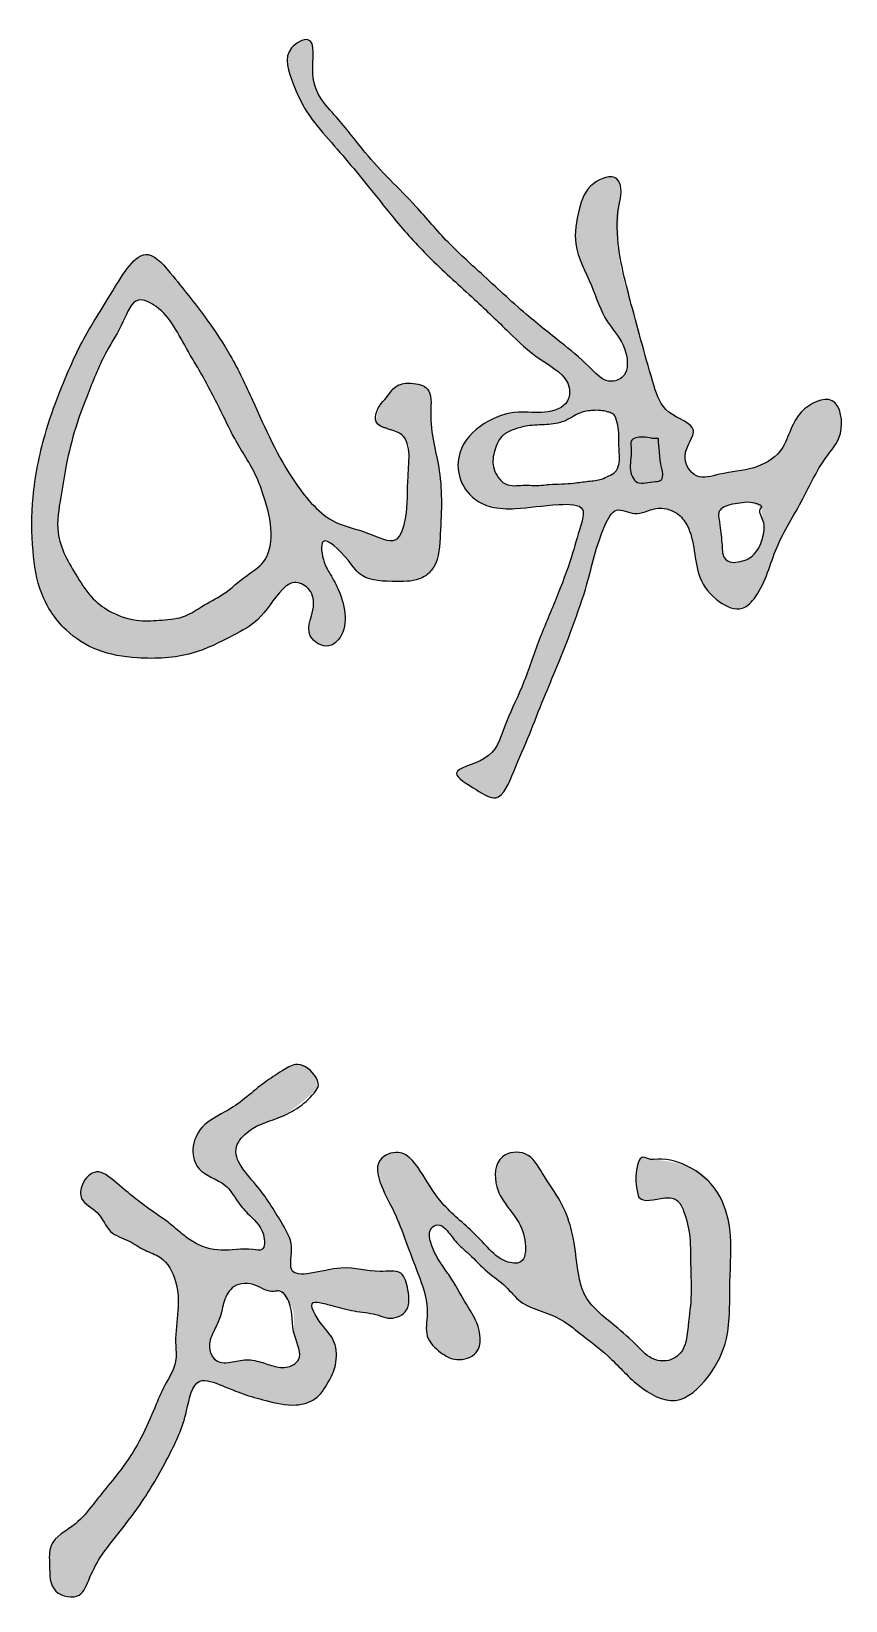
# Model space of a CAD drawing. Extents: x 174641 to 414490, y 73126 to 493158.
# Drawn here: x 308632 to 309146, y 174398 to 175387 of the extents above; entities that cross this region are included whole.
import ezdxf

# ---------------------------------------------------------------- set-up
doc = ezdxf.new("R2010")
doc.units = 0
doc.header["$LTSCALE"] = 1000
doc.header["$MEASUREMENT"] = 0
doc.layers.add('文字和字符', color=7, linetype='Continuous')

msp = doc.modelspace()

# ---------------------------------------------------------------- hatches: boundary and pattern name
at = {"layer": '文字和字符'}
h = msp.add_hatch(color=6, dxfattribs=at)
edge = h.paths.add_edge_path()
edge.add_spline(control_points=[(309003.24, 175279.91), (309003.18, 175279.65), (308999.93, 175243.02), (309012.39, 175212.84), (309021.12, 175174.46), (309030.69, 175145.09), (309056.44, 175138.26), (309040.21, 175120.97), (309050.38, 175103.14), (309069.03, 175109.4), (309086.76, 175109.97), (309109.4, 175122.42), (309110.79, 175146.79), (309140.89, 175161.45), (309145.53, 175132.36), (309129.68, 175115.87), (309118.5, 175090.31), (309100.21, 175062.63), (309094.86, 175036.75), (309079.99, 175020.22), (309063.28, 175027.56), (309048.96, 175045.99), (309051.23, 175069.48), (309038.95, 175084.99), (309025.46, 175088.16), (309013.67, 175080.43), (309000.04, 175088.58), (308988.59, 175065.63), (308984.44, 175042.25), (308973.53, 175011.84), (308964.46, 174987.99), (308954.67, 174965.86), (308946.11, 174942.87), (308937.63, 174923.99), (308927.81, 174899.09), (308912.45, 174909.34), (308891.81, 174921.28), (308923.96, 174926.81), (308930.16, 174950.08), (308942.43, 174974.12), (308951.26, 175002.02), (308963.03, 175028.63), (308972.46, 175053.92), (308977.21, 175071.06), (308982.64, 175089.19), (308958.11, 175089.02), (308942.06, 175085.77), (308922.97, 175086.16), (308909.62, 175092.38), (308900.79, 175105.01), (308900.84, 175124.89), (308916.43, 175141.29), (308937.45, 175148.48), (308955.21, 175145.56), (308971.03, 175150.56), (308972.69, 175169.37), (308951.19, 175179.83), (308932.57, 175198.21), (308909.87, 175220.01), (308884.99, 175241.98), (308863.17, 175265.65), (308842.45, 175292.76), (308822.6, 175315.57), (308804.41, 175336.93), (308796.77, 175355.04), (308789.32, 175375.01), (308813.14, 175387.15), (308805.11, 175351.5), (308825.29, 175334.04), (308846.02, 175304.88), (308871.49, 175281.38), (308893.93, 175254.12), (308918.32, 175232.46), (308941.89, 175209.96), (308966.56, 175190.78), (308983.11, 175177), (308993.98, 175164.94), (309010.04, 175168.87), (309007.39, 175190.54), (308992.77, 175204.89), (308985.84, 175228.25), (308972.89, 175250.44), (308976.82, 175274.35), (308982.45, 175290.89), (309005.01, 175301.26), (309003.28, 175280.05), (309003.24, 175279.91)], knot_values=[0, 0, 0, 0, 37.200114, 91.320491, 165.552277, 191.794321, 218.377312, 240.981666, 262.088012, 282.142005, 312.686531, 339.649791, 378.667629, 407.600467, 437.073636, 462.079158, 503.038538, 551.641933, 598.38254, 613.574993, 634.379376, 661.836336, 708.993627, 722.171326, 741.234276, 760.297225, 776.271776, 792.569008, 846.885535, 886.364067, 923.879172, 953.564578, 987.654437, 1022.983531, 1050.737693, 1069.313673, 1091.638002, 1119.125063, 1152.028231, 1189.926643, 1231.5094, 1273.175743, 1312.041059, 1340.553805, 1354.652933, 1375.412602, 1414.027671, 1435.47698, 1451.393633, 1473.994605, 1495.440379, 1528.930707, 1560.560192, 1583.420751, 1605.787661, 1617.314314, 1652.832859, 1689.166989, 1730.614602, 1782.406199, 1827.708188, 1864.317555, 1924.161807, 1954.751664, 1978.414961, 2009.901325, 2025.877661, 2056.206106, 2101.924511, 2138.940455, 2203.653812, 2245.874288, 2285.588792, 2339.12041, 2381.889891, 2414.291903, 2431.736174, 2443.518671, 2472.148613, 2496.841057, 2531.490224, 2570.411868, 2600.571575, 2626.813618, 2647.271258, 2667.490218, 2667.490218, 2667.490218, 2667.490218], degree=3, periodic=0)
edge = h.paths.add_edge_path(flags=16)
edge.add_spline(control_points=[(309000.07, 175144.78), (309000.12, 175144.67), (309003.36, 175132.6), (309002.36, 175123.78), (309003.49, 175115.56), (309000.93, 175108.91), (308996.1, 175106.89), (308990.73, 175104.05), (308983, 175103.54), (308974.7, 175102.3), (308966.49, 175101.64), (308959.66, 175101.76), (308951.54, 175100.43), (308944.12, 175101.33), (308936.63, 175100.41), (308930.22, 175101.32), (308925.81, 175106.46), (308922.58, 175113.83), (308923.83, 175123.26), (308928.22, 175132.71), (308936.96, 175136.46), (308946.07, 175138.99), (308956.85, 175138.89), (308968.47, 175140.49), (308977, 175146.84), (308986.44, 175148.6), (308993.51, 175147.72), (308997.61, 175146.8), (309000.05, 175144.81), (309000.07, 175144.78)], knot_values=[0, 0, 0, 0, 17.404746, 29.387846, 42.985867, 50.266335, 56.954161, 63.801774, 75.581128, 88.455483, 98.941086, 109.792245, 116.806441, 133.072793, 140.441564, 148.341049, 158.751059, 166.832285, 181.387675, 196.945751, 207.369773, 219.600317, 236.294444, 252.093415, 267.338386, 279.187562, 291.635416, 295.082405, 299.162326, 299.162326, 299.162326, 299.162326], degree=3, periodic=0)
edge = h.paths.add_edge_path(flags=16)
edge.add_spline(control_points=[(309092.28, 175086.63), (309092.21, 175086.58), (309094.14, 175075.83), (309093.96, 175069.12), (309091.2, 175061.65), (309087.96, 175057.46), (309084.15, 175054.09), (309079.01, 175052.92), (309074.06, 175051.71), (309067.73, 175054.72), (309067.89, 175064.7), (309066.53, 175072.56), (309065.97, 175079.35), (309064.35, 175085.25), (309071.97, 175089.02), (309078.99, 175089.48), (309085.11, 175091.45), (309092.34, 175086.67), (309092.28, 175086.63)], knot_values=[0, 0, 0, 0, 11.032394, 27.080246, 35.7167, 42.398017, 49.241922, 56.254438, 64.042896, 70.017142, 82.400073, 100.141744, 104.717416, 111.155207, 123.02071, 132.051492, 141.212423, 151.788927, 151.788927, 151.788927, 151.788927], degree=3, periodic=0)
h = msp.add_hatch(color=6, dxfattribs=at)
edge = h.paths.add_edge_path()
edge.add_spline(control_points=[(308853.88, 175153.74), (308853.78, 175153.64), (308843.07, 175135.14), (308874.36, 175137.24), (308868.07, 175104.32), (308870.3, 175085.71), (308863.4, 175061.4), (308842.53, 175072.75), (308819.19, 175076.36), (308791.79, 175108.68), (308775.58, 175146.34), (308759.13, 175181.76), (308741.34, 175208.13), (308725.87, 175227.51), (308702.65, 175256.1), (308681.01, 175218.63), (308664.24, 175193.38), (308650.43, 175161.42), (308639.04, 175129.24), (308632.27, 175095.45), (308632.41, 175061.67), (308636.85, 175031.9), (308651.94, 175009.4), (308674.03, 174995.22), (308701.97, 174990.88), (308732.26, 174992.34), (308756.62, 175004.63), (308778.02, 175016.25), (308785.77, 175031.38), (308796.89, 175040.97), (308807.27, 175037.52), (308813.11, 175023.5), (308801.59, 175007.21), (308818.25, 174997.11), (308833.07, 175008.47), (308829.48, 175029.24), (308821.18, 175044.02), (308815.82, 175052.77), (308813.12, 175073.43), (308832.13, 175054.52), (308841.16, 175040.4), (308860.89, 175040.26), (308876.38, 175040.22), (308888.69, 175050), (308890.45, 175075.47), (308892.05, 175109.03), (308882.13, 175137.55), (308885.51, 175162.75), (308872, 175165.69), (308861.63, 175165.48), (308853.97, 175153.84), (308853.88, 175153.74)], knot_values=[0, 0, 0, 0, 18.772704, 41.477809, 80.044627, 116.802218, 137.16377, 161.475231, 192.122008, 241.084265, 322.841358, 366.476474, 403.599349, 452.266279, 480.822437, 525.281218, 577.345985, 625.678179, 664.966098, 720.530015, 767.556127, 805.470545, 843.947055, 876.303707, 911.805465, 960.132454, 999.3713, 1024.963912, 1058.777917, 1069.239579, 1081.911788, 1097.237565, 1126.410668, 1144.842947, 1154.50106, 1197.467328, 1213.824352, 1225.506518, 1243.541639, 1270.934025, 1289.010321, 1319.830534, 1342.259698, 1352.785688, 1381.704372, 1440.604971, 1492.626113, 1513.017666, 1528.122336, 1540.553544, 1559.179396, 1559.179396, 1559.179396, 1559.179396], degree=3, periodic=0)
edge = h.paths.add_edge_path(flags=16)
edge.add_spline(control_points=[(308737.12, 175175.1), (308737.27, 175174.85), (308751.55, 175149.19), (308760.26, 175129.05), (308773.45, 175110.02), (308780.63, 175088.83), (308785.05, 175070.66), (308780.61, 175051.97), (308766.13, 175043.35), (308754.61, 175032.2), (308740.53, 175025.45), (308728.86, 175017.01), (308714.81, 175016.02), (308699.12, 175014.66), (308683.8, 175019.48), (308669.95, 175029.15), (308658.86, 175046.73), (308646.32, 175067.95), (308650.79, 175092.97), (308654.2, 175114.94), (308659.58, 175137.05), (308668.58, 175160.68), (308678.13, 175184.13), (308689.54, 175201.16), (308697.03, 175221.47), (308713.33, 175213.12), (308723.18, 175200.55), (308728.4, 175189.49), (308737.06, 175175.21), (308737.12, 175175.1)], knot_values=[0, 0, 0, 0, 40.204211, 70.058468, 108.464216, 130.884004, 163.643923, 185.732296, 204.334618, 231.03456, 252.428664, 268.982791, 289.824735, 309.33459, 334.505674, 354.736006, 378.254387, 420.802499, 451.909656, 480.365956, 514.245068, 545.922498, 586.383232, 616.269524, 639.057016, 655.457897, 678.34596, 704.341019, 720.45671, 720.45671, 720.45671, 720.45671], degree=3, periodic=0)
h = msp.add_hatch(color=6, dxfattribs=at)
edge = h.paths.add_edge_path()
edge.add_spline(control_points=[(308812.51, 174720.57), (308812.35, 174720.33), (308790.28, 174699.11), (308771.8, 174697.81), (308755.11, 174679.02), (308777.18, 174657.95), (308788.17, 174638.74), (308798.34, 174622.1), (308791.45, 174596.63), (308828.7, 174611.75), (308846.72, 174603.46), (308866.55, 174606.99), (308870.22, 174592.54), (308871.03, 174578.7), (308858.47, 174574.43), (308848.83, 174578.78), (308837.45, 174579.49), (308825.36, 174582.66), (308817.09, 174584.97), (308805.11, 174587.07), (308815.86, 174569.88), (308824.61, 174561.66), (308825.14, 174546.41), (308819.38, 174534.8), (308812.28, 174523.69), (308796.7, 174519.48), (308781.47, 174523.34), (308765.61, 174527.64), (308753.18, 174532.99), (308734.17, 174540.42), (308730.06, 174511.68), (308719.21, 174488.71), (308704.49, 174462.56), (308688.9, 174441.95), (308675.94, 174426.3), (308668.9, 174412.54), (308663.59, 174397.58), (308643.35, 174401.76), (308644.03, 174418.49), (308642.67, 174435.98), (308660.37, 174444.42), (308670.41, 174457.27), (308680.18, 174469.61), (308691.19, 174482.88), (308701.78, 174499.91), (308709.46, 174517.65), (308715.95, 174533.77), (308724.62, 174546.55), (308722.32, 174563.16), (308725.29, 174579.76), (308724.7, 174598.77), (308716.48, 174614.14), (308703.09, 174618.18), (308693.82, 174625.21), (308680.12, 174628.98), (308675.99, 174643.39), (308662.32, 174648.64), (308663.54, 174661.44), (308673.53, 174671.36), (308685.67, 174661.14), (308695.4, 174652.99), (308706.78, 174644.18), (308717.28, 174637.38), (308726, 174629.79), (308735.99, 174621.8), (308752.74, 174616.64), (308766.19, 174620.39), (308779.88, 174617.55), (308779.11, 174632.95), (308769.69, 174639.81), (308761.36, 174650.13), (308754.11, 174662.62), (308737.25, 174666.14), (308732.27, 174683.19), (308739.6, 174698.82), (308755.23, 174705.58), (308768.19, 174715.15), (308778.84, 174724.45), (308789.15, 174730.87), (308799.64, 174737.62), (308811.51, 174733.35), (308812.55, 174720.65), (308812.51, 174720.57)], knot_values=[0, 0, 0, 0, 39.878613, 71.084001, 88.571602, 128.557403, 167.51423, 188.674821, 208.323573, 251.533868, 286.022948, 304.040745, 319.866458, 339.38013, 355.294206, 363.866941, 383.035676, 402.399015, 414.36713, 422.122541, 442.348267, 461.81608, 481.686971, 497.958095, 516.551099, 533.839574, 560.727072, 581.394562, 601.159722, 620.894041, 649.426299, 690.673374, 738.289465, 770.144861, 799.264352, 821.404135, 836.808472, 857.647162, 880.926807, 898.121658, 926.751504, 950.035011, 967.352307, 991.998193, 1021.862108, 1050.46209, 1072.140687, 1094.880373, 1111.335022, 1139.52005, 1164.970822, 1190.259232, 1204.665599, 1221.240117, 1239.017221, 1259.177234, 1277.618397, 1289.978389, 1306.483927, 1324.261031, 1344.706721, 1362.799886, 1383.241029, 1396.927367, 1410.79459, 1436.58756, 1464.687551, 1472.224323, 1485.322698, 1508.470744, 1522.732623, 1540.039638, 1566.844928, 1584.840343, 1605.723939, 1632.903668, 1653.059236, 1673.030566, 1691.341619, 1704.216169, 1722.92022, 1735.167177, 1735.167177, 1735.167177, 1735.167177], degree=3, periodic=0)
edge = h.paths.add_edge_path(flags=16)
edge.add_spline(control_points=[(308788.24, 174592.84), (308788.33, 174592.83), (308801.47, 174581.2), (308794.23, 174567.62), (308804.54, 174550.93), (308794.43, 174543.99), (308785.64, 174544.85), (308776.69, 174548.42), (308766.53, 174550.28), (308758.18, 174547.47), (308751.4, 174547.45), (308746.01, 174550.65), (308743.19, 174559.01), (308747.42, 174567.83), (308751.86, 174576.76), (308753.25, 174586.67), (308759.18, 174598.13), (308774.68, 174597.88), (308780.26, 174591.52), (308788.21, 174592.85), (308788.24, 174592.84)], knot_values=[0, 0, 0, 0, 12.518583, 43.117128, 64.43384, 73.999097, 86.909074, 99.916825, 114.388405, 128.459585, 136.124934, 141.701946, 153.518143, 168.483557, 180.957273, 194.904784, 210.427714, 229.577537, 246.211116, 250.540926, 250.540926, 250.540926, 250.540926], degree=3, periodic=0)
h = msp.add_hatch(color=6, dxfattribs=at)
edge = h.paths.add_edge_path()
edge.add_spline(control_points=[(309024.52, 174675.72), (309024.73, 174675.75), (309051.46, 174673.34), (309065.52, 174656.58), (309075.15, 174628.93), (309071.54, 174597.91), (309073.53, 174564.95), (309060.86, 174538.65), (309039.03, 174518.06), (309012.79, 174533.03), (308997.39, 174551.7), (308980.02, 174564.26), (308966.91, 174575.2), (308953.64, 174580.16), (308940.02, 174584.84), (308931.38, 174596.63), (308918.94, 174604.72), (308909.52, 174615.35), (308899.44, 174623.36), (308894.92, 174631.04), (308888.82, 174635.74), (308882.26, 174631.76), (308884.14, 174619.94), (308890.3, 174610.15), (308899.14, 174597.92), (308905.45, 174585.45), (308914.62, 174572.23), (308917.36, 174553.22), (308900.5, 174547.8), (308889.45, 174553.98), (308879.4, 174563.95), (308883.59, 174581.75), (308877.31, 174600.84), (308869.36, 174620.84), (308862.62, 174640.34), (308853.69, 174655.68), (308846.94, 174675.59), (308867.96, 174683.88), (308879.68, 174664.89), (308891.42, 174645.89), (308908.11, 174633.07), (308920.42, 174619.72), (308928.62, 174611.2), (308943.34, 174609.04), (308944.55, 174625.17), (308940.15, 174635.96), (308931.78, 174646.73), (308923.42, 174658.46), (308924.68, 174679.7), (308946.19, 174681.89), (308954.61, 174665.75), (308965.02, 174651.93), (308972.05, 174635.92), (308975.37, 174618.91), (308976.56, 174604.16), (308981.72, 174585.13), (308998.28, 174572.72), (309013.04, 174559.84), (309023.06, 174548.67), (309034.49, 174548.21), (309045.02, 174555.32), (309046.08, 174572.12), (309048.76, 174589.7), (309047.56, 174608.48), (309048.11, 174626.24), (309044.91, 174640.09), (309040.21, 174650.98), (309029.04, 174652.55), (309015.73, 174647.22), (309013.25, 174660.19), (309013.4, 174667.35), (309015.31, 174679.57), (309024.44, 174675.71), (309024.52, 174675.72)], knot_values=[0, 0, 0, 0, 29.30094, 65.038017, 98.639858, 145.229586, 194.795516, 232.114749, 266.925891, 301.913022, 339.267477, 370.852415, 390.177296, 409.795645, 429.660369, 448.333163, 468.729795, 490.881928, 507.437968, 521.157629, 529.07634, 535.254347, 547.876184, 571.501508, 585.319952, 610.337259, 628.877614, 654.734455, 672.908705, 688.379255, 706.720612, 726.29753, 758.239497, 788.950264, 816.810279, 842.152582, 868.097908, 885.262369, 914.728674, 944.648733, 982.813695, 999.650213, 1020.22886, 1032.723569, 1049.493141, 1071.095002, 1083.923681, 1105.362623, 1132.075217, 1152.211283, 1174.931511, 1200.704595, 1226.158921, 1246.312234, 1272.681377, 1287.962092, 1326.688213, 1353.277295, 1371.722858, 1386.128581, 1396.514529, 1421.520631, 1449.460288, 1472.518928, 1499.291724, 1522.558099, 1533.076665, 1544.456492, 1567.099854, 1573.093813, 1593.678612, 1602.883204, 1613.437455, 1613.437455, 1613.437455, 1613.437455], degree=3, periodic=0)

# ---------------------------------------------------------------- linework, layer by layer
at = {"layer": '文字和字符', "color": 6}
for points, start_tangent, end_tangent in [([(309003.24, 175279.91), (309002.21, 175253.12), (309010.45, 175215), (309024.86, 175163.48), (309034.13, 175147), (309049.57, 175135.67), (309044.43, 175120.21), (309051.63, 175106.82), (309066.05, 175107.85), (309087.67, 175111.97), (309104.15, 175122.27), (309117.53, 175147), (309137.09, 175154.21), (309142.24, 175133.6), (309132.98, 175118.15), (309118.56, 175092.39), (309102.09, 175061.48), (309088.7, 175030.57), (309080.46, 175023.36), (309066.05, 175027.48), (309053.69, 175042.94), (309045.46, 175075.91), (309039.28, 175083.12), (309025.89, 175086.21), (309012.51, 175083.12), (309001.18, 175085.18), (308993.97, 175075.91), (308982.45, 175038.5), (308973.33, 175011.55), (308963.55, 174986.34), (308955.24, 174966.63), (308946.2, 174943.79), (308936.31, 174920.33), (308924.99, 174903.84), (308912.63, 174908.99), (308900.28, 174919.3), (308917.78, 174928.57), (308930.55, 174948.55), (308941.37, 174973.63), (308951.74, 175001.74), (308963.08, 175029.54), (308972.72, 175055.84), (308978.57, 175075.54), (308979.68, 175085.64), (308965.05, 175088.79), (308937.34, 175086.21), (308921.93, 175087.41), (308911.6, 175092.39), (308902.33, 175105.79), (308902.33, 175121.24), (308917.78, 175139.79), (308939.4, 175147), (308955.88, 175147), (308970.29, 175154.21), (308971.32, 175162.45), (308953.04, 175180.37), (308933.22, 175197.48), (308911.6, 175218.09), (308884.28, 175243.52), (308862.18, 175267.55), (308845.7, 175288.15), (308817.9, 175321.12), (308804.52, 175338.64), (308797.31, 175354.09), (308796.28, 175376.76), (308806.58, 175381.91), (308809.67, 175360.28), (308825.89, 175331.6), (308842.62, 175310.82), (308874.53, 175276.82), (308894.9, 175254.22), (308915.72, 175234.58), (308944.3, 175208.67), (308968.23, 175189.24), (308985.74, 175173.79), (308996.03, 175166.58), (309004.27, 175168.64), (309005.3, 175189.24), (308995.41, 175204.03), (308985.26, 175226.85), (308975.44, 175253.12), (308977.5, 175274.76), (308986.77, 175291.24), (309001.18, 175294.34), (309003.24, 175279.91)], (-0.237905, -0.971288), (-0.237905, -0.971288)), ([(308853.88, 175153.74), (308849.6, 175140.91), (308864.33, 175133.77), (308869.68, 175106.5), (308868.13, 175080.06), (308861.95, 175066.75), (308844.85, 175070.55), (308823.95, 175077.68), (308798.77, 175102.4), (308771.6, 175154.68), (308757.62, 175182.84), (308742.96, 175205.23), (308721.45, 175232.92), (308705.89, 175246.39), (308683.5, 175223.47), (308664.27, 175191.25), (308650.05, 175159.46), (308640.85, 175132.68), (308633.33, 175093.35), (308633.33, 175059.46), (308638.76, 175032.69), (308654.23, 175009.67), (308673.88, 174997.12), (308698.97, 174992.1), (308733.67, 174995.03), (308759.6, 175006.33), (308775.07, 175016.37), (308790.54, 175035.2), (308796.81, 175039.38), (308805.59, 175036.87), (308810.19, 175026.83), (308808.1, 175005.91), (308819.81, 174999.63), (308825.66, 175003.4), (308826.08, 175034.36), (308820.64, 175044.82), (308816.88, 175052.35), (308816.04, 175065.32), (308831.93, 175053.6), (308840.71, 175043.98), (308862.61, 175040.27), (308878.6, 175042.64), (308884.52, 175047.38), (308889.85, 175067.52), (308889.41, 175109.97), (308884.01, 175147.07), (308881.96, 175161.62), (308871.72, 175165.31), (308862.91, 175163.67), (308853.88, 175153.74)], (-0.705818, -0.708393), (-0.705818, -0.708393)), ([(308737.12, 175175.1), (308750.81, 175149.57), (308760.42, 175130.32), (308774.11, 175106.26), (308779.66, 175091.09), (308783.36, 175067.77), (308778.55, 175052.6), (308768.19, 175044.09), (308753.03, 175032.24), (308739.71, 175024.47), (308729.36, 175018.55), (308714.56, 175015.96), (308700.51, 175015.59), (308683.12, 175020.77), (308671.29, 175029.28), (308661.3, 175042.98), (308649.09, 175071.1), (308650.79, 175093.46), (308654.27, 175113.67), (308660.19, 175137.35), (308667.96, 175158.82), (308679.79, 175185.47), (308690.17, 175204.34), (308699.77, 175217.67), (308710.86, 175213.6), (308721.95, 175201.39), (308731.2, 175185.1), (308737.12, 175175.1)], (0.501914, -0.864918), (0.501914, -0.864918)), ([(309000.07, 175144.78), (309002.58, 175132.49), (309002.72, 175123.86), (309002.58, 175114.06), (309000.35, 175109.31), (308996.2, 175106.85), (308991.69, 175104.84), (308983.32, 175103.45), (308974.11, 175102.33), (308966.57, 175101.77), (308958.76, 175101.49), (308953.74, 175100.93), (308942.01, 175100.93), (308936.71, 175100.65), (308931.13, 175101.77), (308925.83, 175107.08), (308923.59, 175112.46), (308924.33, 175122.92), (308929.9, 175132.65), (308936.56, 175136.12), (308945.08, 175138.36), (308957.09, 175139.2), (308968.25, 175141.43), (308978.02, 175146.46), (308986.39, 175148.13), (308995.32, 175147.3), (308997.67, 175146.49), (309000.07, 175144.78)], (0.416279, -0.909237), (0.416279, -0.909237)), ([(309027.61, 175130.11), (309028.15, 175122.08), (309029.24, 175113.24), (309030.06, 175106.03), (309029.38, 175104.4), (309025.71, 175103.31), (309019.32, 175102.36), (309014.29, 175102.77), (309011.16, 175106.17), (309009.8, 175111.75), (309010.35, 175124.8), (309010.35, 175128.75), (309017.69, 175131.33), (309023.12, 175130.56), (309025.93, 175130.43), (309027.61, 175130.11)], (0.01108, -0.999939), (0.01108, -0.999939)), ([(309092.28, 175086.63), (309093.44, 175078.76), (309093.05, 175067.2), (309090.74, 175061.42), (309087.86, 175057.57), (309084.01, 175054.49), (309079.19, 175052.95), (309073.61, 175052.37), (309069.76, 175054.3), (309067.64, 175062.97), (309066.29, 175075.68), (309065.91, 175078.95), (309065.52, 175083.58), (309072.45, 175088.59), (309078.86, 175089.72), (309085.46, 175090.04), (309092.28, 175086.63)], (-0.790293, -0.61273), (-0.790293, -0.61273)), ([(308812.51, 174720.57), (308789.87, 174702.87), (308769.35, 174693.67), (308761.56, 174683.76), (308775.01, 174658.27), (308790.57, 174634.9), (308796.23, 174620.74), (308796.23, 174606.58), (308827.36, 174607.29), (308852.13, 174605.17), (308865.06, 174604.01), (308869.59, 174593.55), (308867.85, 174579.59), (308857.04, 174575.75), (308851.12, 174577.5), (308837.52, 174579.94), (308823.92, 174583.08), (308815.56, 174585.17), (308809.98, 174585.52), (308815.21, 174571.92), (308823.23, 174560.4), (308823.92, 174546.1), (308819.39, 174535.29), (308811.02, 174524.82), (308799.17, 174520.98), (308780, 174523.77), (308765.7, 174527.96), (308752.45, 174533.19), (308738.51, 174535.98), (308730.1, 174517.22), (308719.23, 174489.55), (308701.95, 174459.91), (308688.3, 174441.45), (308675.69, 174424.68), (308668.38, 174410.5), (308662.45, 174401.11), (308647.64, 174403.58), (308643.69, 174419.89), (308644.68, 174432.24), (308659.98, 174446.07), (308671.34, 174458.43), (308679.11, 174468.19), (308690.1, 174482.14), (308701.46, 174500.42), (308710.01, 174519.18), (308716.42, 174533.42), (308723.18, 174548.35), (308723.18, 174560.21), (308724.67, 174580.47), (308723.18, 174598.75), (308713.31, 174614.06), (308703.93, 174618.51), (308693.56, 174624.44), (308682.2, 174630.37), (308673.81, 174642.23), (308663.93, 174651.12), (308664.43, 174660.01), (308673.32, 174667.92), (308684.67, 174661.99), (308696.03, 174652.6), (308706.4, 174644.7), (308718.4, 174636.16), (308726.01, 174629.88), (308734.05, 174623.94), (308751.82, 174618.51), (308772.07, 174619), (308777.5, 174619), (308778.49, 174628.39), (308768.53, 174641.77), (308762, 174649.72), (308754.29, 174659.52), (308738, 174669.89), (308734.05, 174682.25), (308739.97, 174696.08), (308756.27, 174706.95), (308768.12, 174715.35), (308779.34, 174724.36), (308790.34, 174731.66), (308798.73, 174735.61), (308810.58, 174729.18), (308812.51, 174720.57)], (-0.530433, -0.847727), (-0.530433, -0.847727)), ([(309024.52, 174675.72), (309045.27, 174671.82), (309064.73, 174654.95), (309072.51, 174632.02), (309072.59, 174598.45), (309070.35, 174562.8), (309058.68, 174538.57), (309038.35, 174523.86), (309015.01, 174533.38), (308995.55, 174551.98), (308977.82, 174566.26), (308966.58, 174574.48), (308953.61, 174580.1), (308940.64, 174586.16), (308931.13, 174595.68), (308919.72, 174604.95), (308908.21, 174616.01), (308899.56, 174624.23), (308893.36, 174631.93), (308888.32, 174634.62), (308884.43, 174632.45), (308884, 174623.37), (308891.78, 174608.23), (308897.4, 174600.01), (308906.48, 174584.43), (308912.97, 174572.75), (308912.73, 174554.12), (308900.43, 174549.61), (308890.23, 174554.12), (308881.83, 174564.32), (308881.83, 174578.43), (308877.03, 174600.94), (308869.23, 174621.65), (308861.94, 174640.36), (308853.93, 174656.78), (308852.13, 174675.39), (308863.53, 174680.19), (308879.13, 174665.78), (308891.43, 174648.07), (308911.41, 174629.17), (308919.82, 174620.43), (308931.63, 174611.45), (308940.63, 174611.15), (308943.63, 174622.86), (308938.53, 174637.56), (308933.13, 174645.07), (308925.63, 174658.58), (308929.23, 174677.49), (308943.63, 174679.29), (308954.43, 174666.98), (308964.52, 174651.39), (308971.82, 174634.56), (308974.85, 174620.36), (308977.52, 174601.54), (308980.82, 174591.04), (309000.1, 174570.86), (309014.36, 174558.05), (309024.73, 174549.75), (309035.11, 174549.45), (309041.34, 174553.6), (309046.25, 174570.94), (309048.16, 174590.99), (309047.86, 174607.6), (309047.27, 174626.89), (309043.41, 174643.2), (309039.56, 174649.73), (309031.55, 174651.51), (309015.25, 174652.1), (309014.06, 174656.26), (309014.06, 174671.09), (309017.03, 174677.03), (309024.52, 174675.72)], (0.987286, 0.158954), (0.987286, 0.158954)), ([(308788.24, 174592.84), (308794.45, 174586.29), (308798.24, 174564.57), (308800.65, 174549.4), (308795.14, 174545.26), (308785.83, 174545.26), (308776.87, 174548.02), (308766.54, 174549.4), (308756.54, 174547.68), (308751.03, 174548.02), (308747.58, 174550.09), (308744.48, 174558.02), (308747.68, 174568.32), (308751.26, 174576.56), (308753.79, 174586.29), (308759.99, 174595.6), (308773.77, 174596.29), (308785.14, 174592.5), (308788.24, 174592.84)], (0.989169, -0.146784), (0.989169, -0.146784))]:
    msp.add_spline(points, degree=3, dxfattribs=dict(at, start_tangent=start_tangent, end_tangent=end_tangent))

doc.saveas('drawing.dxf')
